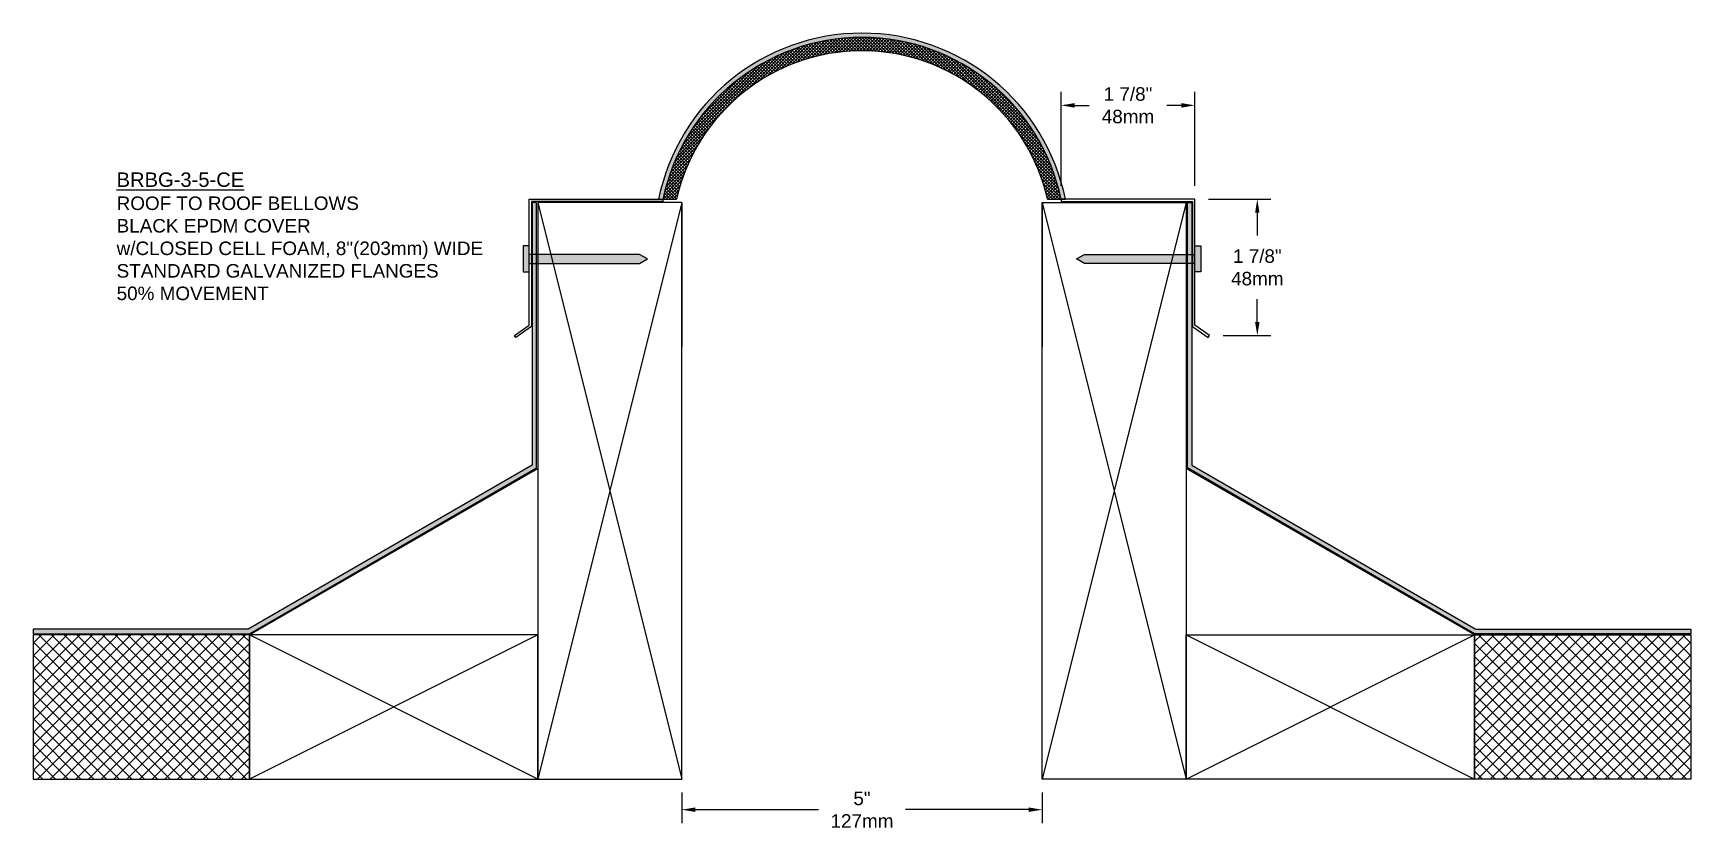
# Model space of a CAD drawing. Header units: inches. Extents: x -5.1 to 17.9, y -3.9 to 7.2.
import ezdxf

# ---------------------------------------------------------------- set-up
doc = ezdxf.new("R2010")
doc.units = ezdxf.units.IN
doc.header["$MEASUREMENT"] = 0
for name, color, linetype in [('Anchors', 4, 'Continuous'), ('Conditions', 1, 'Continuous'), ('Dimensions', 3, 'Continuous'), ('Fillers', 2, 'Continuous'), ('Metals', 7, 'Continuous'), ('Text', 2, 'Continuous')]:
    doc.layers.add(name, color=color, linetype=linetype)
doc.styles.add('Arial', font='arial.ttf')
doc.dimstyles.new('Arial', dxfattribs={"dimtxt": 0.1875, "dimasz": 0.1875, "dimexe": 0.1875, "dimexo": 0.1875, "dimgap": 0.1875, "dimtad": 0, "dimtih": 1, "dimtoh": 1, "dimdec": 4, "dimzin": 0, "dimdsep": 46, "dimlunit": 4, "dimtxsty": 'Arial', "dimcen": 0.09, "dimadec": 0, "dimazin": 0, "dimtfac": 1, "dimtdec": 4, "dimtofl": 0, "dimtmove": 0, "dimatfit": 3, "dimfxl": 0, "dimfrac": 2, "dimtolj": 1, "dimtzin": 0, "dimarcsym": 0})

# ---------------------------------------------------------------- blocks, each defined once
blk = doc.blocks.new('*X4')
at = {"color": 0}
for p, q in [((23.967, -46.92), (25.829, -45.059)), ((23.967, -46.744), (25.652, -45.059)), ((23.967, -46.567), (25.475, -45.059)), ((23.967, -46.39), (25.298, -45.059)), ((23.967, -46.213), (25.122, -45.059)), ((23.967, -46.037), (24.945, -45.059)), ((23.967, -45.86), (24.768, -45.059)), ((23.967, -45.683), (24.591, -45.059)), ((23.967, -45.506), (24.414, -45.059)), ((23.967, -45.329), (24.238, -45.059)), ((23.967, -45.153), (24.061, -45.059)), ((24.005, -47.059), (26.005, -45.059)), ((26.022, -47.059), (24.022, -45.059)), ((24.182, -47.059), (26.182, -45.059)), ((26.199, -47.059), (24.199, -45.059)), ((24.359, -47.059), (26.359, -45.059)), ((26.376, -47.059), (24.376, -45.059)), ((24.536, -47.059), (26.536, -45.059)), ((26.553, -47.059), (24.553, -45.059)), ((24.713, -47.059), (26.713, -45.059)), ((26.73, -47.059), (24.73, -45.059)), ((24.889, -47.059), (26.889, -45.059)), ((26.906, -47.059), (24.906, -45.059)), ((26.967, -46.943), (25.083, -45.059)), ((26.967, -46.766), (25.26, -45.059)), ((26.967, -46.589), (25.437, -45.059)), ((26.967, -46.412), (25.613, -45.059)), ((26.967, -46.236), (25.79, -45.059)), ((26.967, -46.059), (25.967, -45.059)), ((26.967, -45.882), (26.144, -45.059)), ((26.967, -45.705), (26.32, -45.059)), ((26.967, -45.529), (26.497, -45.059)), ((26.967, -45.352), (26.674, -45.059)), ((26.967, -45.175), (26.851, -45.059)), ((25.846, -47.059), (23.967, -45.18)), ((25.066, -47.059), (26.967, -45.158)), ((25.669, -47.059), (23.967, -45.357)), ((25.492, -47.059), (23.967, -45.534)), ((25.243, -47.059), (26.967, -45.335)), ((25.42, -47.059), (26.967, -45.511)), ((25.315, -47.059), (23.967, -45.711)), ((25.596, -47.059), (26.967, -45.688)), ((25.139, -47.059), (23.967, -45.887)), ((25.773, -47.059), (26.967, -45.865)), ((24.962, -47.059), (23.967, -46.064)), ((25.95, -47.059), (26.967, -46.042)), ((26.127, -47.059), (26.967, -46.219)), ((24.785, -47.059), (23.967, -46.241)), ((24.608, -47.059), (23.967, -46.418)), ((26.304, -47.059), (26.967, -46.395)), ((24.431, -47.059), (23.967, -46.594)), ((26.48, -47.059), (26.967, -46.572)), ((24.255, -47.059), (23.967, -46.771)), ((26.657, -47.059), (26.967, -46.749)), ((24.078, -47.059), (23.967, -46.948)), ((26.834, -47.059), (26.967, -46.926))]:
    blk.add_line(p, q, dxfattribs=at)
blk = doc.blocks.new('HATCHBLOCK')
blk.add_lwpolyline([(0, 2), (3, 2), (3, 0), (0, 0)], close=True)
blk.add_blockref('*X4', (-23.967, 47.059))
blk = doc.blocks.new('2X8')
for p, q in [((-2, 8), (0, 8)), ((-2, 8), (-2, 6)), ((-2, 8), (0, 0)), ((-2, 6), (-2, 8)), ((0, 8), (0, 0)), ((-2, 0), (-2, 6)), ((0, 0), (-2, 0))]:
    blk.add_line(p, q)
blk.add_lwpolyline([(0, 8), (-2, 0)])
blk = doc.blocks.new('2X4')
for p, q in [((0, 2), (4, 0)), ((0, 0), (4, 2)), ((0, 2), (4, 2)), ((0, 0), (0, 2)), ((4, 2), (4, 0)), ((4, 0), (0, 0))]:
    blk.add_line(p, q)
blk = doc.blocks.new('TRIANGLE')
blk.add_lwpolyline([(0, 2.309), (0, 0), (4, 0), (0, 2.309)])
blk = doc.blocks.new('*D6')
at = {"layer": 'Defpoints', "color": 0}
for p in [(3.942, -3.168), (8.942, -3.168), (8.942, -3.593)]:
    blk.add_point(p, dxfattribs=at)
at = {"layer": 'Dimensions', "color": 0, "lineweight": -2}
for p, q in [((3.942, -3.355), (3.942, -3.781)), ((8.942, -3.355), (8.942, -3.781)), ((4.13, -3.593), (5.841, -3.593)), ((8.755, -3.593), (7.044, -3.593))]:
    blk.add_line(p, q, dxfattribs=at)
at = {"layer": 'Dimensions', "color": 0}
for points in [[(4.13, -3.562), (4.13, -3.625), (3.942, -3.593)], [(8.755, -3.562), (8.755, -3.625), (8.942, -3.593)]]:
    blk.add_solid(points, dxfattribs=at)
at = {"layer": 'Dimensions', "color": 0, "insert": (6.442, -3.593), "char_height": 0.1875, "attachment_point": 5, "style": 'Arial'}
blk.add_mtext('\\A1;5"\\P127mm', dxfattribs=at)
blk = doc.blocks.new('NAIL2001')
blk.add_hatch(color=256).paths.add_polyline_path([(1.823, 6.257), (1.823, 6.375), (1.743, 6.375), (1.743, 6.015), (1.823, 6.015), (1.823, 6.132), (3.356, 6.132), (3.468, 6.195), (3.356, 6.257)])
blk.add_lwpolyline([(1.823, 6.132), (3.356, 6.132), (3.468, 6.195), (3.356, 6.257), (1.823, 6.257), (1.823, 6.375), (1.743, 6.375), (1.743, 6.015), (1.823, 6.015)], close=True)
blk = doc.blocks.new('*D8')
at = {"layer": 'Defpoints', "color": 0}
for p in [(11.061, 6.179), (9.204, 4.876), (11.061, 4.876)]:
    blk.add_point(p, dxfattribs=at)
at = {"layer": 'Dimensions', "color": 0, "lineweight": -2}
for p, q in [((9.204, 5.063), (9.204, 6.366)), ((11.061, 5.063), (11.061, 6.366)), ((9.392, 6.179), (9.592, 6.179)), ((10.874, 6.179), (10.674, 6.179))]:
    blk.add_line(p, q, dxfattribs=at)
at = {"layer": 'Dimensions', "color": 0}
for points in [[(9.392, 6.21), (9.392, 6.147), (9.204, 6.179)], [(10.874, 6.21), (10.874, 6.147), (11.061, 6.179)]]:
    blk.add_solid(points, dxfattribs=at)
at = {"layer": 'Dimensions', "color": 0, "insert": (10.133, 6.179), "char_height": 0.1875, "attachment_point": 5, "style": 'Arial'}
blk.add_mtext('\\A1;1 7/8"\\P48mm', dxfattribs=at)
blk = doc.blocks.new('*D9')
at = {"layer": 'Defpoints', "color": 0}
for p in [(11.061, 4.876), (11.266, 2.984), (11.927, 2.984)]:
    blk.add_point(p, dxfattribs=at)
at = {"layer": 'Dimensions', "color": 0, "lineweight": -2}
for p, q in [((11.249, 4.876), (12.115, 4.876)), ((11.927, 4.688), (11.927, 4.371)), ((11.927, 3.171), (11.927, 3.489)), ((11.454, 2.984), (12.115, 2.984))]:
    blk.add_line(p, q, dxfattribs=at)
at = {"layer": 'Dimensions', "color": 0}
for points in [[(11.896, 4.688), (11.958, 4.688), (11.927, 4.876)], [(11.896, 3.171), (11.958, 3.171), (11.927, 2.984)]]:
    blk.add_solid(points, dxfattribs=at)
at = {"layer": 'Dimensions', "color": 0, "insert": (11.927, 3.93), "char_height": 0.1875, "attachment_point": 5, "style": 'Arial'}
blk.add_mtext('\\A1;1 7/8"\\P48mm', dxfattribs=at)

msp = doc.modelspace()

# ---------------------------------------------------------------- hatches: boundary and pattern name
at = {"layer": 'Conditions'}
h = msp.add_hatch(color=256, dxfattribs=at)
h.paths.add_polyline_path([(1.92735, 4.83231), (1.86735, 4.83231), (1.86735, 4.11024), (1.92735, 4.11024)])
h.paths.add_polyline_path([(1.92735, 1.14805), (1.92735, 3.98524), (1.86735, 3.98524), (1.86735, 1.18558), (-2.0744, -1.09019), (-5.05765, -1.09019), (-5.05765, -1.15269), (-2.05765, -1.15269)])
h = msp.add_hatch(color=256, dxfattribs=at)
h.paths.add_polyline_path([(10.95735, 4.11024), (11.01735, 4.11024), (11.01735, 4.83231), (10.95735, 4.83231)])
h.paths.add_polyline_path([(10.95735, 1.14805), (14.94235, -1.15269), (17.94235, -1.15269), (17.94235, -1.09019), (14.95909, -1.09019), (11.01735, 1.18558), (11.01735, 3.98524), (10.95735, 3.98524)])
at = {"layer": 'Fillers'}
msp.add_hatch(color=256, dxfattribs=at).paths.add_polyline_path([(3.62041, 4.87571), (3.68041, 4.87571, -0.8132525), (9.20428, 4.87571), (9.26428, 4.87571, 0.81678614)])
h = msp.add_hatch(dxfattribs=at)
h.set_pattern_fill('ANSI37', color=256, scale=0.25, style=0)
h.paths.add_polyline_path([(9.01424, 4.87571), (9.20428, 4.87571, 0.8132525), (3.68041, 4.87571), (3.87045, 4.87571, -0.80111522)])

# ---------------------------------------------------------------- linework, layer by layer
at = {"layer": 'Conditions'}
for points in [[(-5.05765, -1.15269), (-2.05765, -1.15269), (1.92735, 1.14805), (1.92735, 4.83231), (1.86735, 4.83231), (1.86735, 1.18558), (-2.0744, -1.09019), (-5.05765, -1.09019)], [(17.94235, -1.15269), (14.94235, -1.15269), (10.95735, 1.14805), (10.95735, 4.83231), (11.01735, 4.83231), (11.01735, 1.18558), (14.95909, -1.09019), (17.94235, -1.09019)]]:
    msp.add_lwpolyline(points, close=True, dxfattribs=at)
at = {"layer": 'Fillers'}
for p, q in [((3.62041, 4.87571), (3.87041, 4.87571)), ((9.01428, 4.87571), (9.26428, 4.87571))]:
    msp.add_line(p, q, dxfattribs=at)
for points in [[(9.26428, 4.87571, 0.81678614), (3.62041, 4.87571)], [(9.20428, 4.8757, 0.81325412), (3.68041, 4.87571, 0.81325412)], [(9.01424, 4.87571, 0.80111522), (3.87045, 4.87571, 0.80111522)]]:
    msp.add_lwpolyline(points, format="xyb", dxfattribs=at)
at = {"layer": 'Metals'}
for points in [[(1.82341, 3.12733), (1.82341, 4.87571), (3.68041, 4.87571), (3.68041, 4.84571), (1.85541, 4.84571), (1.85541, 3.11006), (1.63726, 2.95731), (1.61862, 2.98393)], [(11.06128, 3.12733), (11.06128, 4.87571), (9.20428, 4.87571), (9.20428, 4.84571), (11.02928, 4.84571), (11.02928, 3.11006), (11.24743, 2.95731), (11.26607, 2.98393)]]:
    msp.add_lwpolyline(points, close=True, dxfattribs=at)

# ---------------------------------------------------------------- block references
at = {"layer": 'Anchors'}
msp.add_blockref('NAIL2001', (0, -2.14723), dxfattribs=at)
at = {"layer": 'Anchors', "xscale": -1}
msp.add_blockref('NAIL2001', (12.88469, -2.14723), dxfattribs=at)
at = {"layer": 'Conditions', "xscale": -1}
for name, p in [('2X8', (1.94235, -3.16769)), ('TRIANGLE', (1.94235, -1.16769)), ('HATCHBLOCK', (-2.05765, -3.16769)), ('2X4', (1.94235, -3.16769))]:
    msp.add_blockref(name, p, dxfattribs=at)
at = {"layer": 'Conditions'}
for name, p in [('2X8', (10.94235, -3.16769)), ('TRIANGLE', (10.94235, -1.16769)), ('2X4', (10.94235, -3.16769)), ('HATCHBLOCK', (14.94235, -3.16769))]:
    msp.add_blockref(name, p, dxfattribs=at)

# ---------------------------------------------------------------- texts
at = {"layer": 'Text', "insert": (-3.89947, 5.24779), "char_height": 0.2, "width": 5.234375, "attachment_point": 1, "style": 'Arial'}
msp.add_mtext('{\\LBRBG-3-5-CE\\P\\H0.9375X;\\lROOF TO ROOF BELLOWS\\PBLACK EPDM COVER\\Pw/CLOSED CELL FOAM, 8"(203mm) WIDE\\PSTANDARD GALVANIZED FLANGES\\P50% MOVEMENT}', dxfattribs=at)

# ---------------------------------------------------------------- dimensions: what is measured, and where the dimension line sits
at = {"layer": 'Dimensions'}
for base, p1, p2, text, picture, middle in [((11.06128, 6.17853), (9.20428, 4.87571), (11.06128, 4.87571), '<>\\P48mm', '*D8', (10.13278, 6.17853)), ((8.94235, -3.59337), (3.94235, -3.16769), (8.94235, -3.16769), '<>\\P127mm', '*D6', (6.44235, -3.59337))]:
    dim = msp.add_linear_dim(base=base, p1=p1, p2=p2, text=text, dimstyle='Arial', dxfattribs=at)
    dim.commit()
    dim.dimension.update_dxf_attribs({"geometry": picture, "text_midpoint": middle})
dim = msp.add_linear_dim(base=(11.92707, 2.98393), p1=(11.06128, 4.87571), p2=(11.26607, 2.98393), angle=90, text='<>\\P48mm', dimstyle='Arial', dxfattribs=at)
dim.commit()
dim.dimension.update_dxf_attribs({"geometry": '*D9', "text_midpoint": (11.92707, 3.92982)})

doc.saveas('drawing.dxf')
